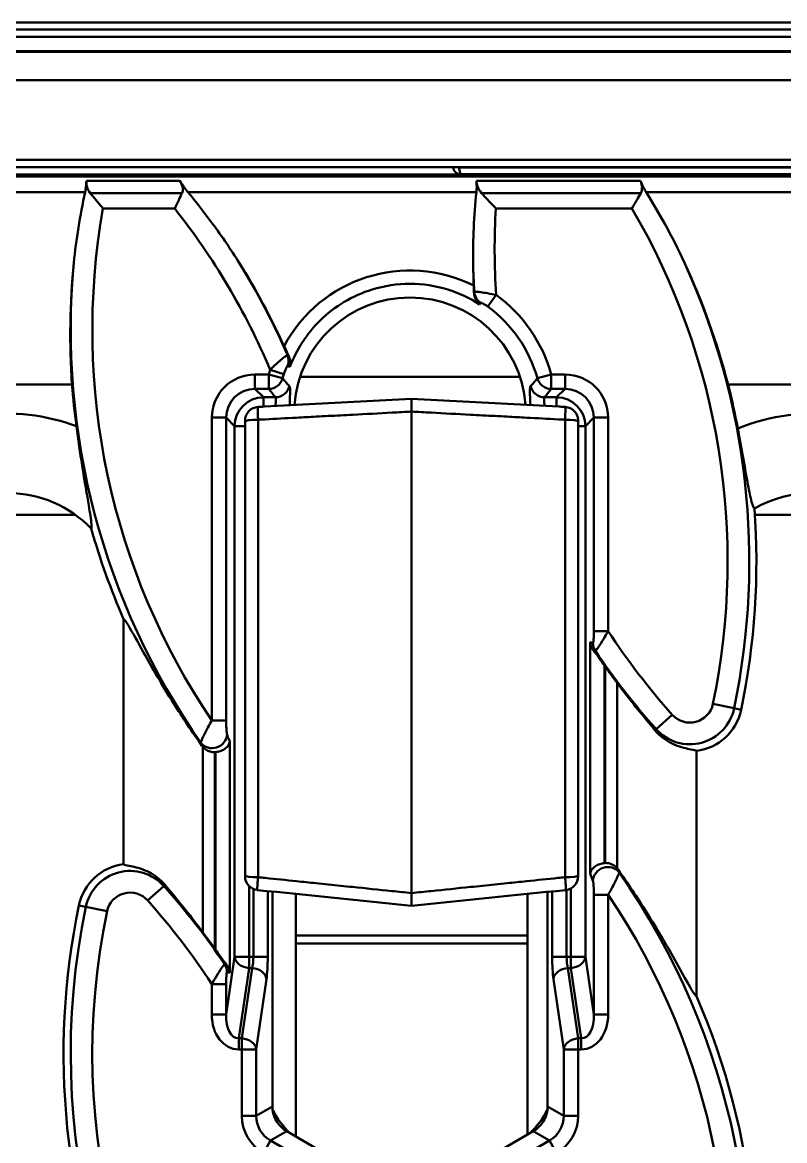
# Model space of a CAD drawing. Header units: millimetres. Extents: x 0 to 2774, y -40 to 1485.
# Drawn here: x 1828.1 to 1880.7, y 622.8 to 700 of the extents above; entities that cross this region are included whole.
import ezdxf

# ---------------------------------------------------------------- set-up
doc = ezdxf.new("R2010")
doc.units = ezdxf.units.MM
doc.header["$LTSCALE"] = 2.5
doc.layers.add('Sichtbar (ISO)', color=7, linetype='Continuous', lineweight=50)
doc.layers.add('Sichtbar schmal (ISO)', color=7, linetype='Continuous', lineweight=50)

msp = doc.modelspace()

# ---------------------------------------------------------------- linework, layer by layer
at = {"layer": 'Sichtbar (ISO)'}
for p, q in [((1965.988, 700.016), (1465.988, 700.016)), ((1965.988, 698.016), (1465.988, 698.016)), ((1965.988, 696.016), (1465.988, 696.016)), ((1733.251, 690.016), (1858.138, 690.016)), ((1857.854, 690.016), (1857.889, 689.886)), ((1858.138, 690.016), (1887.838, 690.016)), ((1887.728, 690.003), (1858.248, 690.003)), ((1736.083, 689.516), (1858.372, 689.516)), ((1858.372, 689.516), (1887.604, 689.516)), ((1816.449, 675.016), (1831.538, 675.016)), ((1889.227, 675.016), (1876.837, 675.016)), ((1854.988, 674.016), (1844.824, 673.483)), ((1854.988, 674.016), (1854.988, 673.138)), ((1865.152, 673.483), (1854.988, 674.016)), ((1865.588, 673.46), (1865.588, 673.46)), ((1854.988, 673.138), (1854.988, 639.892)), ((1843.488, 672.511), (1843.488, 672.467)), ((1843.488, 641.094), (1843.488, 672.467)), ((1866.488, 672.467), (1866.488, 672.511)), ((1866.488, 672.467), (1866.488, 641.094)), ((1835.099, 658.815), (1835.099, 641.884)), ((1874.655, 632.772), (1874.655, 649.703)), ((1843.488, 641.094), (1843.488, 641.05)), ((1866.488, 641.05), (1866.488, 641.094)), ((1845.377, 625.162), (1845.377, 639.998)), ((1846.988, 639.833), (1846.988, 636.972)), ((1846.988, 636.416), (1846.988, 639.833)), ((1854.988, 639.892), (1854.988, 639.013)), ((1862.988, 636.972), (1862.988, 639.833)), ((1862.988, 639.833), (1862.988, 636.416)), ((1864.377, 639.976), (1864.377, 625.162)), ((1846.988, 636.972), (1862.988, 636.972)), ((1846.988, 636.416), (1846.988, 623.085)), ((1862.988, 623.214), (1862.988, 636.416)), ((1846.613, 623.302), (1846.37, 623.443)), ((1848.778, 622.052), (1846.613, 623.302)), ((1863.141, 623.302), (1860.78, 621.939)), ((1863.384, 623.443), (1863.141, 623.302))]:
    msp.add_line(p, q, dxfattribs=at)
for centre, radius, start, end in [((1858.372, 690.016), 0.5, 195, 270), ((1854.877, 673.016), 8, 4.21284, 175.87111), ((1881.171, 678.782), 49.775, 184.34018, 187.67981), ((1828.583, 662.804), 49.775, 10.6123, 14.20136), ((1827.099, 659.516), 8, 43.82291, 135.3586), ((1882.655, 659.516), 8, 0, 119.92904), ((1828.583, 662.804), 50.212, 348.215, 4.16225), ((1881.171, 678.782), 50.212, 195.86591, 203.43238), ((1908.948, 684.338), 49.775, 215.35783, 216.96405), ((1874.201, 653.287), 3.612, 277.21491, 348.215), ((1835.553, 638.3), 3.612, 97.21491, 168.215), ((1844.438, 641.05), 0.95, 180, 264.12865), ((1865.538, 641.05), 0.95, 275.87135, 0), ((1881.171, 628.782), 50.212, 168.215, 203.43238), ((1800.806, 607.249), 49.775, 35.35783, 36.96405), ((1828.583, 612.804), 50.212, 348.215, 23.43238)]:
    msp.add_arc(centre, radius, start, end, dxfattribs=at)
for centre, major_axis, ratio, start_param, end_param in [((1858.234, 690.529), (0.137, -0.51), 0.947813, 5.814923, 6.034478), ((1881.171, 678.456), (0, -49.752), 0.999978, 4.612488, 4.781589), ((1800.806, 656.921), (0, 49.894), 0.999978, 5.141068, 5.272243), ((1908.948, 684.011), (0, -49.716), 0.999978, 4.724332, 4.756061), ((1828.583, 662.477), (0, 49.857), 0.999978, 4.966611, 5.145853), ((3033.988, 8455.46), (-12261.052, 838.786), 0.641959, 1.517599, 1.518471), ((675.988, 8455.46), (12261.052, 838.786), 0.641959, 4.764714, 4.765586), ((1847.392, 625.179), (-1.749, -1.01), 0.990098, 5.763885, 5.887435), ((1847.392, 625.179), (-1.749, -1.01), 0.990098, 5.887435, 6.802486), ((1850.728, 627.676), (-5.901, -1.133), 0.998579, 0.288211, 0.626766), ((1859.026, 627.676), (5.901, -1.133), 0.998579, 5.656419, 5.994974), ((1862.362, 625.179), (1.749, -1.01), 0.990098, 5.763885, 6.678935), ((1862.362, 625.179), (1.749, -1.01), 0.990098, 0.39575, 0.519301)]:
    msp.add_ellipse(centre, major_axis=major_axis, ratio=ratio, start_param=start_param, end_param=end_param, dxfattribs=at)
for points, knots in [([(1832.529, 688.931), (1832.528, 688.905), (1832.527, 688.879), (1832.521, 688.783), (1832.515, 688.711), (1832.494, 688.525), (1832.476, 688.411), (1832.451, 688.299)], [-0.07184316, -0.07184316, -0.07184316, -0.07184316, -0.06261477, -0.06261477, -0.03908038, -0.03908038, -0.00443982, -0.00443982, -0.00443982, -0.00443982]), ([(1832.536, 688.929), (1832.536, 688.93), (1832.536, 688.931), (1832.534, 688.979), (1832.536, 689.03), (1832.541, 689.081)], [1.24072516, 1.24072516, 1.24072516, 1.24072516, 1.24103768, 1.24103768, 1.26126978, 1.26126978, 1.26126978, 1.26126978]), ([(1832.798, 688.228), (1832.696, 688.352), (1832.621, 688.504), (1832.557, 688.729), (1832.54, 688.829), (1832.536, 688.929)], [0.95188649, 0.95188649, 0.95188649, 0.95188649, 1.01022208, 1.01022208, 1.04938701, 1.04938701, 1.04938701, 1.04938701]), ([(1839.536, 688.299), (1839.505, 688.336), (1839.475, 688.374), (1839.403, 688.465), (1839.363, 688.518), (1839.26, 688.66), (1839.201, 688.748), (1839.088, 688.923), (1839.036, 689.007), (1838.988, 689.081)], [-0.1141211, -0.1141211, -0.1141211, -0.1141211, -0.0997104, -0.0997104, -0.0797217, -0.0797217, -0.0467941, -0.0467941, -0.0117875, -0.0117875, -0.0117875, -0.0117875]), ([(1838.988, 689.081), (1839.084, 688.934), (1839.156, 688.772), (1839.197, 688.546), (1839.199, 688.453), (1839.177, 688.329), (1839.161, 688.276), (1839.139, 688.228)], [0.031631, 0.031631, 0.031631, 0.031631, 0.0954422, 0.0954422, 0.1283689, 0.1283689, 0.1484271, 0.1484271, 0.1484271, 0.1484271]), ([(1859.816, 688.228), (1859.701, 688.353), (1859.61, 688.506), (1859.504, 688.777), (1859.471, 688.932), (1859.464, 689.081)], [0.93695, 0.93695, 0.93695, 0.93695, 0.9973934, 0.9973934, 1.0560861, 1.0560861, 1.0560861, 1.0560861]), ([(1859.464, 689.081), (1859.466, 689.039), (1859.469, 688.993), (1859.477, 688.855), (1859.482, 688.758), (1859.484, 688.539), (1859.479, 688.419), (1859.466, 688.299)], [-0.08849059, -0.08849059, -0.08849059, -0.08849059, -0.07038083, -0.07038083, -0.03811886, -0.03811886, -0.00189474, -0.00189474, -0.00189474, -0.00189474]), ([(1871.177, 688.299), (1871.124, 688.383), (1871.074, 688.469), (1870.971, 688.663), (1870.921, 688.768), (1870.842, 688.945), (1870.811, 689.017), (1870.782, 689.081)], [-0.10637182, -0.10637182, -0.10637182, -0.10637182, -0.07668037, -0.07668037, -0.04008364, -0.04008364, -0.01125621, -0.01125621, -0.01125621, -0.01125621]), ([(1870.782, 689.081), (1870.85, 688.933), (1870.893, 688.772), (1870.903, 688.5), (1870.876, 688.351), (1870.806, 688.228)], [0.0299703, 0.0299703, 0.0299703, 0.0299703, 0.0913638, 0.0913638, 0.1455959, 0.1455959, 0.1455959, 0.1455959]), ([(1833.68, 687.167), (1833.678, 687.169), (1833.677, 687.171), (1833.515, 687.363), (1833.354, 687.556), (1833.057, 687.914), (1832.918, 688.082), (1832.798, 688.228)], [-0.1466997, -0.1466997, -0.1466997, -0.1466997, -0.1460501, -0.1460501, -0.0715433, -0.0715433, 0, 0, 0, 0]), ([(1839.139, 688.228), (1839.071, 688.087), (1838.992, 687.922), (1838.819, 687.562), (1838.726, 687.368), (1838.63, 687.171), (1838.629, 687.169), (1838.629, 687.167)], [-0.1281464, -0.1281464, -0.1281464, -0.1281464, -0.0649498, -0.0649498, 0, 0, 0.0006165, 0.0006165, 0.0006165, 0.0006165]), ([(1843.081, 683.418), (1842.515, 684.322), (1841.903, 685.224), (1840.706, 686.853), (1840.134, 687.584), (1839.536, 688.299)], [0.1998865, 0.1998865, 0.1998865, 0.1998865, 0.5110895, 0.5110895, 0.7704198, 0.7704198, 0.7704198, 0.7704198]), ([(1860.806, 687.167), (1860.805, 687.169), (1860.803, 687.17), (1860.619, 687.366), (1860.434, 687.563), (1860.101, 687.92), (1859.949, 688.084), (1859.816, 688.228)], [-0.1532229, -0.1532229, -0.1532229, -0.1532229, -0.1526671, -0.1526671, -0.0728365, -0.0728365, 0, 0, 0, 0]), ([(1870.806, 688.228), (1870.726, 688.086), (1870.633, 687.921), (1870.428, 687.562), (1870.317, 687.367), (1870.204, 687.171), (1870.203, 687.169), (1870.202, 687.167)], [-0.1321271, -0.1321271, -0.1321271, -0.1321271, -0.0672617, -0.0672617, 0, 0, 0.0006277, 0.0006277, 0.0006277, 0.0006277]), ([(1873.829, 683.418), (1873.413, 684.315), (1872.958, 685.217), (1872.061, 686.847), (1871.63, 687.578), (1871.177, 688.299)], [0.1874058, 0.1874058, 0.1874058, 0.1874058, 0.475702, 0.475702, 0.7125474, 0.7125474, 0.7125474, 0.7125474]), ([(1859.687, 680.543), (1859.686, 680.544), (1859.684, 680.545), (1859.611, 680.607), (1859.546, 680.681), (1859.437, 680.846), (1859.391, 680.937), (1859.321, 681.147), (1859.298, 681.268), (1859.295, 681.398)], [-0.1257782, -0.1257782, -0.1257782, -0.1257782, -0.1251565, -0.1251565, -0.0830656, -0.0830656, -0.0430465, -0.0430465, 0, 0, 0, 0]), ([(1846.184, 677.66), (1846.258, 677.498), (1846.333, 677.337), (1846.434, 677.129), (1846.462, 677.071), (1846.49, 677.016)], [-0.16365197, -0.16365197, -0.16365197, -0.16365197, -0.11037927, -0.11037927, -0.0888115, -0.0888115, -0.0888115, -0.0888115]), ([(1846.589, 676.228), (1846.589, 676.229), (1846.59, 676.23), (1846.618, 676.351), (1846.626, 676.48), (1846.594, 676.752), (1846.553, 676.889), (1846.49, 677.016)], [-0.0006417, -0.0006417, -0.0006417, -0.0006417, 0, 0, 0.0550921, 0.0550921, 0.1124754, 0.1124754, 0.1124754, 0.1124754]), ([(1843.488, 672.511), (1843.488, 672.513), (1843.488, 672.515), (1843.488, 672.533), (1843.489, 672.549), (1843.491, 672.597), (1843.495, 672.627), (1843.509, 672.719), (1843.524, 672.779), (1843.588, 672.953), (1843.653, 673.06), (1843.819, 673.242), (1843.92, 673.317), (1844.143, 673.423), (1844.264, 673.453), (1844.388, 673.46)], [-0.0005281, -0.0005281, -0.0005281, -0.0005281, 0, 0, 0.0049312, 0.0049312, 0.0140405, 0.0140405, 0.0322819, 0.0322819, 0.0688436, 0.0688436, 0.1054024, 0.1054024, 0.1419609, 0.1419609, 0.1419609, 0.1419609]), ([(1844.824, 673.483), (1844.802, 673.482), (1844.781, 673.481), (1844.636, 673.473), (1844.512, 673.466), (1844.388, 673.46)], [-0.00643391, -0.00643391, -0.00643391, -0.00643391, 0, 0, 0.0372055, 0.0372055, 0.0372055, 0.0372055]), ([(1865.588, 673.46), (1865.464, 673.466), (1865.341, 673.473), (1865.195, 673.481), (1865.174, 673.482), (1865.152, 673.483)], [0.10622698, 0.10622698, 0.10622698, 0.10622698, 0.14343246, 0.14343246, 0.14986636, 0.14986636, 0.14986636, 0.14986636]), ([(1865.588, 673.46), (1865.712, 673.453), (1865.833, 673.423), (1866.057, 673.317), (1866.157, 673.242), (1866.324, 673.06), (1866.388, 672.953), (1866.452, 672.779), (1866.467, 672.719), (1866.481, 672.627), (1866.485, 672.597), (1866.487, 672.549), (1866.488, 672.533), (1866.488, 672.515), (1866.488, 672.513), (1866.488, 672.511)], [0, 0, 0, 0, 0.0371096, 0.0371096, 0.0742195, 0.0742195, 0.1113324, 0.1113324, 0.1298487, 0.1298487, 0.1390954, 0.1390954, 0.1441009, 0.1441009, 0.144637, 0.144637, 0.144637, 0.144637]), ([(1832.871, 665.055), (1832.886, 665.066), (1832.895, 665.099), (1832.9, 665.208), (1832.896, 665.283), (1832.86, 665.67), (1832.782, 666.147), (1832.578, 667.362), (1832.412, 668.318), (1832.101, 670.289), (1831.967, 671.206), (1831.842, 672.131)], [-1.033903, -1.033903, -1.033903, -1.033903, -0.960018, -0.960018, -0.885906, -0.885906, -0.638399, -0.638399, -0.279984, -0.279984, 0, 0, 0, 0]), ([(1877.507, 671.971), (1877.637, 671.276), (1877.762, 670.585), (1878.001, 669.253), (1878.111, 668.625), (1878.304, 667.606), (1878.388, 667.204), (1878.538, 666.643), (1878.604, 666.483), (1878.663, 666.449)], [-0.8307301, -0.8307301, -0.8307301, -0.8307301, -0.6186982, -0.6186982, -0.3967921, -0.3967921, -0.1947785, -0.1947785, 0, 0, 0, 0]), ([(1840.514, 650.067), (1839.85, 651.005), (1839.177, 652.011), (1837.773, 654.239), (1837.065, 655.46), (1836.104, 657.177), (1835.698, 657.927), (1835.354, 658.503), (1835.276, 658.626), (1835.161, 658.78), (1835.121, 658.817), (1835.099, 658.815)], [3.495842, 3.495842, 3.495842, 3.495842, 3.831228, 3.831228, 4.242869, 4.242869, 4.503948, 4.503948, 4.581698, 4.581698, 4.653464, 4.653464, 4.653464, 4.653464]), ([(1867.322, 657.208), (1867.322, 657.207), (1867.322, 657.206), (1867.334, 657.106), (1867.36, 657.006), (1867.439, 656.816), (1867.49, 656.725), (1867.556, 656.639)], [-0.08153969, -0.08153969, -0.08153969, -0.08153969, -0.08115288, -0.08115288, -0.03954668, -0.03954668, 0, 0, 0, 0]), ([(1868.305, 655.603), (1868.197, 655.756), (1868.082, 655.917), (1867.831, 656.267), (1867.696, 656.453), (1867.573, 656.617), (1867.564, 656.628), (1867.556, 656.639)], [-0.6156388, -0.6156388, -0.6156388, -0.6156388, -0.5610048, -0.5610048, -0.4927272, -0.4927272, -0.4876878, -0.4876878, -0.4876878, -0.4876878]), ([(1871.791, 651.133), (1871.746, 651.185), (1871.702, 651.239), (1870.95, 652.137), (1870.215, 653.05), (1869.432, 654.071), (1869.305, 654.238), (1869.178, 654.408)], [0.7095826, 0.7095826, 0.7095826, 0.7095826, 0.7301099, 0.7301099, 1.0546565, 1.0546565, 1.1167, 1.1167, 1.1167, 1.1167]), ([(1874.655, 649.703), (1874.606, 649.744), (1874.475, 649.773), (1874, 649.866), (1873.602, 649.941), (1872.994, 650.2), (1872.803, 650.296), (1872.419, 650.539), (1872.228, 650.688), (1871.968, 650.933), (1871.877, 651.029), (1871.791, 651.133)], [0.0433649, 0.0433649, 0.0433649, 0.0433649, 0.199966, 0.199966, 0.399932, 0.399932, 0.4756007, 0.4756007, 0.5512693, 0.5512693, 0.5929939, 0.5929939, 0.5929939, 0.5929939]), ([(1841.449, 649.623), (1841.557, 649.633), (1841.662, 649.656), (1841.873, 649.726), (1841.975, 649.777), (1842.17, 649.906), (1842.255, 649.989), (1842.378, 650.162), (1842.416, 650.253), (1842.432, 650.344), (1842.432, 650.345), (1842.432, 650.346)], [-0.1633264, -0.1633264, -0.1633264, -0.1633264, -0.130459, -0.130459, -0.0926321, -0.0926321, -0.0458612, -0.0458612, 0, 0, 0.0005489, 0.0005489, 0.0005489, 0.0005489]), ([(1841.4, 649.619), (1841.383, 649.619), (1841.366, 649.618), (1841.222, 649.619), (1841.097, 649.645), (1840.887, 649.731), (1840.8, 649.783), (1840.669, 649.888), (1840.62, 649.935), (1840.576, 649.987)], [0.15219003, 0.15219003, 0.15219003, 0.15219003, 0.15729018, 0.15729018, 0.19537295, 0.19537295, 0.22550795, 0.22550795, 0.24584816, 0.24584816, 0.24584816, 0.24584816]), ([(1835.099, 641.884), (1835.148, 641.843), (1835.278, 641.814), (1835.754, 641.721), (1836.152, 641.645), (1836.76, 641.387), (1836.951, 641.291), (1837.334, 641.048), (1837.526, 640.899), (1837.786, 640.653), (1837.876, 640.558), (1837.963, 640.454)], [0.0433649, 0.0433649, 0.0433649, 0.0433649, 0.199966, 0.199966, 0.399932, 0.399932, 0.4756007, 0.4756007, 0.5512693, 0.5512693, 0.5929939, 0.5929939, 0.5929939, 0.5929939]), ([(1868.305, 641.964), (1868.197, 641.953), (1868.092, 641.931), (1867.88, 641.86), (1867.779, 641.81), (1867.584, 641.68), (1867.498, 641.597), (1867.376, 641.424), (1867.338, 641.334), (1867.322, 641.243), (1867.322, 641.242), (1867.322, 641.241)], [-0.1633258, -0.1633258, -0.1633258, -0.1633258, -0.1304551, -0.1304551, -0.0926185, -0.0926185, -0.0458312, -0.0458312, 0, 0, 0.0005496, 0.0005496, 0.0005496, 0.0005496]), ([(1868.354, 641.967), (1868.371, 641.968), (1868.388, 641.968), (1868.531, 641.968), (1868.657, 641.942), (1868.867, 641.856), (1868.954, 641.804), (1869.085, 641.699), (1869.134, 641.652), (1869.178, 641.6)], [0.15218967, 0.15218967, 0.15218967, 0.15218967, 0.15726233, 0.15726233, 0.19535253, 0.19535253, 0.22549112, 0.22549112, 0.24584778, 0.24584778, 0.24584778, 0.24584778]), ([(1869.24, 641.52), (1869.904, 640.582), (1870.577, 639.575), (1871.981, 637.348), (1872.689, 636.127), (1873.65, 634.409), (1874.056, 633.659), (1874.4, 633.084), (1874.477, 632.961), (1874.593, 632.807), (1874.633, 632.77), (1874.655, 632.772)], [3.495842, 3.495842, 3.495842, 3.495842, 3.831228, 3.831228, 4.242869, 4.242869, 4.503948, 4.503948, 4.581698, 4.581698, 4.653464, 4.653464, 4.653464, 4.653464]), ([(1837.963, 640.454), (1838.008, 640.401), (1838.052, 640.348), (1838.804, 639.45), (1839.539, 638.537), (1840.322, 637.515), (1840.449, 637.348), (1840.576, 637.179)], [0.7095826, 0.7095826, 0.7095826, 0.7095826, 0.7301099, 0.7301099, 1.0546565, 1.0546565, 1.1167, 1.1167, 1.1167, 1.1167]), ([(1841.449, 635.984), (1841.557, 635.83), (1841.671, 635.669), (1841.923, 635.319), (1842.058, 635.133), (1842.181, 634.97), (1842.19, 634.959), (1842.198, 634.947)], [-0.6156388, -0.6156388, -0.6156388, -0.6156388, -0.5610048, -0.5610048, -0.4927272, -0.4927272, -0.4876878, -0.4876878, -0.4876878, -0.4876878]), ([(1842.432, 634.379), (1842.432, 634.38), (1842.432, 634.38), (1842.42, 634.481), (1842.394, 634.581), (1842.315, 634.771), (1842.264, 634.862), (1842.198, 634.947)], [-0.08153969, -0.08153969, -0.08153969, -0.08153969, -0.08115288, -0.08115288, -0.03954668, -0.03954668, 0, 0, 0, 0])]:
    msp.add_open_spline(points, degree=3, knots=knots, dxfattribs=at)
for points in [[(1832.541, 689.081), (1832.536, 689.035), (1832.532, 688.985), (1832.529, 688.931)], [(1832.451, 688.299), (1832.086, 686.66), (1831.827, 685.013), (1831.667, 683.418)], [(1859.466, 688.299), (1859.29, 686.649), (1859.218, 685.002), (1859.237, 683.418)], [(1859.295, 681.398), (1859.293, 681.537), (1859.288, 681.688), (1859.281, 681.841)], [(1844.388, 673.46), (1844.388, 673.46), (1844.388, 673.46), (1844.388, 673.46)], [(1868.354, 655.534), (1868.338, 655.557), (1868.322, 655.58), (1868.305, 655.603)], [(1840.576, 649.987), (1840.554, 650.012), (1840.534, 650.039), (1840.514, 650.067)], [(1841.449, 649.623), (1841.432, 649.621), (1841.416, 649.62), (1841.4, 649.619)], [(1868.305, 641.964), (1868.322, 641.965), (1868.338, 641.966), (1868.354, 641.967)], [(1869.178, 641.6), (1869.2, 641.574), (1869.22, 641.548), (1869.24, 641.52)], [(1841.4, 636.053), (1841.416, 636.03), (1841.432, 636.007), (1841.449, 635.984)]]:
    msp.add_open_spline(points, degree=3, dxfattribs=at)
at = {"layer": 'Sichtbar schmal (ISO)'}
for p, q in [((1465.988, 699.516), (1965.988, 699.516)), ((1965.988, 699.016), (1465.988, 699.016)), ((1465.988, 697.99), (1965.988, 697.99)), ((1965.988, 690.516), (1465.988, 690.516)), ((1858.372, 689.54), (1858.248, 690.003)), ((1889.782, 689.37), (1736.194, 689.37)), ((1832.536, 688.929), (1832.529, 688.931)), ((1838.988, 689.081), (1832.541, 689.081)), ((1858.372, 689.54), (1858.372, 689.516)), ((1887.604, 689.54), (1858.372, 689.54)), ((1870.782, 689.081), (1859.464, 689.081)), ((1736.194, 688.299), (1832.451, 688.299)), ((1839.139, 688.228), (1832.798, 688.228)), ((1839.536, 688.299), (1859.466, 688.299)), ((1870.806, 688.228), (1859.816, 688.228)), ((1871.177, 688.299), (1889.782, 688.299)), ((1838.629, 687.167), (1833.68, 687.167)), ((1870.202, 687.167), (1860.806, 687.167)), ((1860.825, 681.194), (1860.242, 680.391)), ((1844.172, 674.706), (1844.172, 675.698)), ((1845.127, 675.698), (1844.172, 675.698)), ((1845.127, 675.698), (1845.127, 674.706)), ((1846.084, 675.435), (1845.127, 675.698)), ((1846.171, 675.733), (1845.224, 676.029)), ((1864.627, 675.698), (1863.67, 675.435)), ((1864.627, 674.706), (1864.627, 675.698)), ((1865.582, 675.698), (1864.627, 675.698)), ((1865.582, 675.698), (1865.582, 674.706)), ((1847.282, 675.529), (1862.472, 675.529)), ((1844.172, 674.706), (1844.754, 674.123)), ((1844.172, 674.706), (1845.127, 674.706)), ((1864.627, 674.706), (1865.582, 674.706)), ((1865, 674.123), (1865.582, 674.706)), ((1844.754, 673.479), (1844.754, 674.123)), ((1844.754, 674.123), (1845.581, 674.123)), ((1864.173, 674.123), (1865, 674.123)), ((1865, 674.123), (1865, 673.491)), ((1842.187, 672.721), (1841.194, 672.721)), ((1841.194, 672.721), (1841.194, 651.809)), ((1842.769, 672.138), (1842.187, 672.721)), ((1842.187, 651.809), (1842.187, 672.721)), ((1867.567, 672.721), (1866.985, 672.138)), ((1868.56, 672.721), (1867.567, 672.721)), ((1867.567, 672.721), (1867.567, 657.985)), ((1868.56, 657.985), (1868.56, 672.721)), ((1842.769, 672.138), (1843.488, 672.138)), ((1842.769, 635.482), (1842.769, 672.138)), ((1844.388, 672.578), (1844.388, 640.987)), ((1865.588, 640.987), (1865.588, 672.578)), ((1866.488, 672.138), (1866.985, 672.138)), ((1866.985, 672.138), (1866.985, 635.482)), ((1831.787, 665.998), (1822.412, 665.998)), ((1887.342, 665.998), (1878.694, 665.998)), ((1868.56, 657.985), (1867.567, 657.985)), ((1867.322, 657.208), (1867.322, 641.241)), ((1868.305, 641.964), (1868.305, 655.603)), ((1868.354, 641.967), (1868.354, 655.534)), ((1869.178, 654.408), (1869.178, 641.6)), ((1875.792, 652.955), (1877.255, 652.649)), ((1877.255, 652.649), (1877.737, 652.549)), ((1842.187, 651.809), (1841.194, 651.809)), ((1872.989, 652.204), (1871.875, 651.208)), ((1871.875, 651.208), (1871.791, 651.133)), ((1842.432, 634.379), (1842.432, 650.346)), ((1840.576, 637.179), (1840.576, 649.987)), ((1841.4, 649.619), (1841.4, 636.053)), ((1841.449, 649.623), (1841.449, 635.984)), ((1836.765, 639.383), (1837.879, 640.379)), ((1837.879, 640.379), (1837.963, 640.454)), ((1843.762, 640.383), (1843.762, 635.482)), ((1844.062, 635.482), (1844.062, 640.177)), ((1865.992, 635.482), (1865.992, 640.216)), ((1845.055, 640.031), (1845.055, 635.482)), ((1864.699, 635.482), (1864.699, 640.009)), ((1865.691, 640.112), (1865.691, 635.482)), ((1868.56, 639.778), (1867.567, 639.778)), ((1867.567, 639.778), (1867.567, 631.501)), ((1868.56, 631.501), (1868.56, 639.778)), ((1832.499, 638.937), (1832.017, 639.038)), ((1833.962, 638.632), (1832.499, 638.937)), ((1846.988, 636.416), (1862.988, 636.416)), ((1842.187, 631.501), (1842.769, 635.482)), ((1842.769, 635.482), (1843.762, 635.482)), ((1843.762, 635.482), (1844.062, 635.482)), ((1843.762, 635.482), (1843.762, 634.716)), ((1845.055, 635.482), (1844.062, 635.482)), ((1865.691, 635.482), (1864.699, 635.482)), ((1865.691, 635.482), (1865.992, 635.482)), ((1865.992, 634.716), (1865.992, 635.482)), ((1865.992, 635.482), (1866.985, 635.482)), ((1866.985, 635.482), (1867.567, 631.501)), ((1843.762, 634.716), (1843.051, 629.861)), ((1843.264, 629.861), (1843.975, 634.716)), ((1843.975, 634.716), (1843.762, 634.716)), ((1865.992, 634.716), (1865.779, 634.716)), ((1865.779, 634.716), (1866.49, 629.861)), ((1866.703, 629.861), (1865.992, 634.716)), ((1841.194, 633.601), (1842.187, 633.601)), ((1841.194, 633.601), (1841.194, 631.501)), ((1842.187, 631.501), (1842.187, 633.601)), ((1844.967, 633.95), (1844.257, 629.095)), ((1865.497, 629.095), (1864.787, 633.95)), ((1841.194, 631.501), (1842.187, 631.501)), ((1868.56, 631.501), (1867.567, 631.501)), ((1843.264, 629.861), (1843.051, 629.861)), ((1843.051, 629.095), (1843.051, 629.861)), ((1843.264, 629.861), (1843.264, 629.095)), ((1866.49, 629.095), (1866.49, 629.861)), ((1866.703, 629.861), (1866.49, 629.861)), ((1866.703, 629.095), (1866.703, 629.861)), ((1843.051, 629.095), (1843.264, 629.095)), ((1843.264, 629.095), (1844.257, 629.095)), ((1843.264, 629.095), (1843.264, 624.515)), ((1844.257, 624.515), (1844.257, 629.095)), ((1865.497, 629.095), (1866.49, 629.095)), ((1865.497, 629.095), (1865.497, 624.515)), ((1866.49, 629.095), (1866.703, 629.095)), ((1866.49, 624.515), (1866.49, 629.095)), ((1844.257, 624.515), (1845.377, 625.162)), ((1864.377, 625.162), (1865.497, 624.515)), ((1843.264, 624.515), (1844.257, 624.515)), ((1866.49, 624.515), (1865.497, 624.515)), ((1846.37, 623.443), (1845.249, 622.796)), ((1864.504, 622.796), (1863.384, 623.443)), ((1844.753, 621.936), (1845.249, 622.796)), ((1847.658, 621.405), (1845.249, 622.796)), ((1864.504, 622.796), (1862.22, 621.477)), ((1865.001, 621.936), (1864.504, 622.796))]:
    msp.add_line(p, q, dxfattribs=at)
for centre, radius, start, end in [((1881.171, 678.782), 48.226, 169.98735, 214.00914), ((1800.806, 657.249), 48.226, 22.9192, 38.34444), ((1908.948, 684.338), 48.226, 176.63675, 183.73852), ((1828.583, 662.804), 48.226, 348.215, 30.34383), ((1881.171, 678.782), 49.72, 174.65064, 214.98283), ((1800.806, 657.249), 49.72, 23.46467, 31.75784), ((1908.948, 684.338), 49.72, 181.06055, 183.36392), ((1828.583, 662.804), 49.72, 348.215, 24.49369), ((1854.877, 673.016), 10.113, 15.38454, 53.96845), ((1854.877, 673.016), 9.12, 15.38454, 53.96845), ((1854.877, 673.016), 10.113, 162.66151, 164.61546), ((1854.877, 673.016), 9.12, 162.66151, 164.61546), ((1827.099, 659.516), 13.477, 69.39527, 126.12752), ((1882.655, 659.516), 13.477, 51.27039, 112.45525), ((1908.948, 684.338), 48.226, 213.12355, 221.785), ((1908.948, 684.338), 49.72, 213.89276, 221.785), ((1874.201, 653.287), 3.12, 221.785, 348.215), ((1874.201, 653.287), 1.626, 221.785, 348.215), ((1835.553, 638.3), 3.12, 41.785, 168.215), ((1828.583, 612.804), 49.72, 348.215, 34.98283), ((1800.806, 607.249), 49.72, 33.89276, 41.785), ((1835.553, 638.3), 1.626, 41.785, 168.215), ((1800.806, 607.249), 48.226, 33.12355, 41.785), ((1828.583, 612.804), 48.226, 348.215, 34.00914), ((1881.171, 628.782), 49.72, 168.215, 221.785), ((1881.171, 628.782), 48.226, 168.215, 221.785)]:
    msp.add_arc(centre, radius, start, end, dxfattribs=at)
for centre, major_axis, ratio, start_param, end_param in [((1858.372, 690.016), (-0.483, -0.129), 0.947813, 0, 1.322089), ((1854.877, 673.031), (0, 9.849), 0.999958, 5.81959, 7.364714), ((1860.309, 681.479), (-0.75, 0.661), 0.992373, 0.785273, 1.721805), ((1845.5, 676.65), (-0.36, -0.933), 0.992546, 1.569232, 2.344745), ((1844.217, 672.676), (-2.153, 2.153), 0.985257, 5.505213, 7.061157), ((1865.537, 672.676), (2.153, 2.153), 0.985257, 5.505213, 7.061157), ((1845.127, 675.698), (0.795, 0.606), 0.988294, 4.066914, 5.357864), ((1864.627, 675.698), (0.795, -0.606), 0.988294, 4.066914, 5.357864), ((1844.217, 672.676), (-1.456, 1.456), 0.971045, 5.505213, 7.061157), ((1845.581, 675.116), (-0.781, -0.624), 0.987871, 0.90245, 2.239142), ((1864.173, 675.116), (-0.781, 0.624), 0.987871, 0.90245, 2.239142), ((1865.537, 672.676), (1.456, 1.456), 0.971045, 5.505213, 7.061157), ((1844.769, 672.123), (-1.414, 1.414), 0.99989, 5.505213, 7.061157), ((1864.985, 672.123), (1.414, 1.414), 0.99989, 5.505213, 7.061157), ((1844.438, 672.467), (-0.95, 0), 0.117188, 4.764749, 6.283185), ((1865.538, 672.467), (0.95, 0), 0.117188, 0, 1.518436), ((1868.504, 657.168), (-0.206, -0.978), 0.992219, 4.918566, 5.507773), ((1841.25, 650.848), (-0.937, -0.351), 0.943774, 0.266788, 2.764048), ((1868.504, 640.739), (-0.937, -0.351), 0.943774, 3.408381, 5.905641), ((1844.438, 641.094), (-0.95, 0), 0.113291, 0, 1.518436), ((1865.538, 641.094), (0.95, 0), 0.113291, 4.764749, 6.283185), ((1841.25, 634.419), (0.206, 0.978), 0.992219, 4.918566, 5.507773), ((1843.762, 635.482), (-0.989, 0.145), 0.762678, 0.189558, 1.681938), ((1843.817, 635.482), (0, 1), 0.245569, 3.839724, 4.712389), ((1844.809, 635.482), (0, -2), 0.122785, 0.698132, 1.570796), ((1864.944, 635.482), (0, 2), 0.122785, 1.570796, 2.443461), ((1865.937, 635.482), (0, -1), 0.245569, 4.712389, 5.585054), ((1865.992, 635.482), (0.989, 0.145), 0.762678, 4.601247, 6.093627), ((1843.975, 633.95), (0.989, -0.145), 0.762678, 0.189558, 1.681938), ((1865.779, 633.95), (-0.989, -0.145), 0.762678, 4.601247, 6.093627), ((1843.209, 631.706), (-0.38, -2.595), 0.762678, 4.901947, 6.394327), ((1843.209, 631.706), (-0.269, -1.84), 0.537733, 4.901947, 6.394327), ((1866.545, 631.706), (0.38, -2.595), 0.762678, 6.172043, 7.664423), ((1866.545, 631.706), (0.269, -1.84), 0.537733, 6.172043, 7.664423), ((1843.264, 629.095), (0.989, -0.145), 0.762678, 0.189558, 1.681938), ((1866.49, 629.095), (-0.989, -0.145), 0.762678, 4.601247, 6.093627), ((1846.287, 624.541), (-2.624, -1.515), 0.990098, 5.763885, 6.802486), ((1846.287, 624.541), (-1.767, -1.02), 0.980438, 5.763885, 6.802486), ((1863.467, 624.541), (1.767, -1.02), 0.980438, 5.763885, 6.802486), ((1863.467, 624.541), (2.624, -1.515), 0.990098, 5.763885, 6.802486)]:
    msp.add_ellipse(centre, major_axis=major_axis, ratio=ratio, start_param=start_param, end_param=end_param, dxfattribs=at)
for points, knots in [([(1846.589, 676.228), (1847.04, 677.425), (1847.754, 678.522), (1849.673, 680.41), (1850.919, 681.154), (1853.112, 681.83), (1853.994, 681.963), (1854.877, 681.963), (1855.759, 681.963), (1856.642, 681.83), (1858.262, 681.331), (1859.005, 680.984), (1859.687, 680.543)], [-1.20967, -1.20967, -1.20967, -1.20967, -0.77648, -0.77648, -0.298646, -0.298646, 0, 0, 0, 0.298646, 0.298646, 0.57355, 0.57355, 0.57355, 0.57355]), ([(1860.825, 681.194), (1860.63, 681.234), (1860.429, 681.273), (1860.072, 681.337), (1859.913, 681.362), (1859.664, 681.398), (1859.566, 681.41), (1859.43, 681.423), (1859.384, 681.426), (1859.334, 681.425), (1859.321, 681.423), (1859.314, 681.421)], [-0.08251841, -0.08251841, -0.08251841, -0.08251841, -0.05753742, -0.05753742, -0.03672073, -0.03672073, -0.02040041, -0.02040041, -0.00784631, -0.00784631, 0, 0, 0, 0]), ([(1859.773, 680.644), (1859.775, 680.646), (1859.779, 680.647), (1859.794, 680.647), (1859.809, 680.644), (1859.851, 680.628), (1859.881, 680.615), (1859.958, 680.575), (1860.007, 680.547), (1860.118, 680.477), (1860.181, 680.435), (1860.242, 680.391)], [0, 0, 0, 0, 0.00784631, 0.00784631, 0.02040041, 0.02040041, 0.03672073, 0.03672073, 0.05753742, 0.05753742, 0.08251841, 0.08251841, 0.08251841, 0.08251841]), ([(1846.414, 677.046), (1846.404, 677.045), (1846.385, 677.036), (1846.316, 676.993), (1846.253, 676.946), (1846.085, 676.813), (1845.972, 676.718), (1845.726, 676.503), (1845.588, 676.377), (1845.378, 676.178), (1845.3, 676.104), (1845.224, 676.029)], [-0.12566319, -0.12566319, -0.12566319, -0.12566319, -0.1150854, -0.1150854, -0.09816094, -0.09816094, -0.07615914, -0.07615914, -0.05057735, -0.05057735, -0.03533209, -0.03533209, -0.03533209, -0.03533209]), ([(1846.171, 675.733), (1846.185, 675.777), (1846.199, 675.821), (1846.24, 675.936), (1846.267, 676.007), (1846.318, 676.126), (1846.343, 676.177), (1846.381, 676.247), (1846.397, 676.27), (1846.416, 676.289), (1846.421, 676.292), (1846.425, 676.291)], [0.03533209, 0.03533209, 0.03533209, 0.03533209, 0.05057735, 0.05057735, 0.07615914, 0.07615914, 0.09816094, 0.09816094, 0.1150854, 0.1150854, 0.12566319, 0.12566319, 0.12566319, 0.12566319]), ([(1846.084, 675.435), (1846.155, 675.351), (1846.226, 675.267), (1846.381, 675.088), (1846.465, 674.992), (1846.549, 674.897)], [0.544069, 0.544069, 0.544069, 0.544069, 0.7681199, 0.7681199, 1.0241599, 1.0241599, 1.0241599, 1.0241599]), ([(1863.205, 674.897), (1863.289, 674.992), (1863.373, 675.088), (1863.528, 675.267), (1863.599, 675.351), (1863.67, 675.435)], [0, 0, 0, 0, 0.2560514, 0.2560514, 0.4800909, 0.4800909, 0.4800909, 0.4800909]), ([(1845.581, 674.123), (1845.498, 674.227), (1845.417, 674.33), (1845.266, 674.525), (1845.196, 674.615), (1845.127, 674.706)], [-1.0241599, -1.0241599, -1.0241599, -1.0241599, -0.7681199, -0.7681199, -0.544069, -0.544069, -0.544069, -0.544069]), ([(1846.549, 674.897), (1846.562, 674.883), (1846.572, 674.857), (1846.592, 674.763), (1846.597, 674.678), (1846.598, 674.43), (1846.592, 674.254), (1846.577, 673.903), (1846.571, 673.742), (1846.566, 673.574)], [0, 0, 0, 0, 0.0385203, 0.0385203, 0.1001527, 0.1001527, 0.1789136, 0.1789136, 0.2370635, 0.2370635, 0.2370635, 0.2370635]), ([(1863.188, 673.586), (1863.18, 673.848), (1863.168, 674.094), (1863.155, 674.499), (1863.153, 674.661), (1863.173, 674.832), (1863.186, 674.877), (1863.205, 674.897)], [0.0528587, 0.0528587, 0.0528587, 0.0528587, 0.1438526, 0.1438526, 0.2329114, 0.2329114, 0.2885732, 0.2885732, 0.2885732, 0.2885732]), ([(1864.627, 674.706), (1864.558, 674.615), (1864.488, 674.525), (1864.337, 674.33), (1864.255, 674.227), (1864.173, 674.123)], [-0.4800909, -0.4800909, -0.4800909, -0.4800909, -0.2560514, -0.2560514, 0, 0, 0, 0]), ([(1844.388, 672.578), (1844.386, 672.638), (1844.383, 672.698), (1844.378, 672.848), (1844.375, 672.936), (1844.371, 673.145), (1844.371, 673.253), (1844.375, 673.412), (1844.38, 673.457), (1844.388, 673.46)], [-0.00721571, -0.00721571, -0.00721571, -0.00721571, -0.006313747, -0.006313747, -0.004870605, -0.004870605, -0.002561577, -0.002561577, -0.000078946, -0.000078946, -0.000078946, -0.000078946]), ([(1845.586, 673.523), (1845.59, 673.568), (1845.594, 673.611), (1845.61, 673.766), (1845.62, 673.864), (1845.624, 674.002), (1845.621, 674.049), (1845.603, 674.102), (1845.594, 674.116), (1845.581, 674.123)], [-0.2080875, -0.2080875, -0.2080875, -0.2080875, -0.1789136, -0.1789136, -0.1001527, -0.1001527, -0.0385203, -0.0385203, 0, 0, 0, 0]), ([(1864.173, 674.123), (1864.155, 674.112), (1864.143, 674.088), (1864.127, 673.993), (1864.132, 673.903), (1864.149, 673.714), (1864.158, 673.628), (1864.166, 673.535)], [-0.2885732, -0.2885732, -0.2885732, -0.2885732, -0.2329114, -0.2329114, -0.1438526, -0.1438526, -0.0830281, -0.0830281, -0.0830281, -0.0830281]), ([(1865.588, 673.46), (1865.596, 673.457), (1865.601, 673.412), (1865.605, 673.253), (1865.605, 673.145), (1865.601, 672.936), (1865.598, 672.848), (1865.593, 672.698), (1865.59, 672.638), (1865.588, 672.578)], [-0.007136771, -0.007136771, -0.007136771, -0.007136771, -0.004654133, -0.004654133, -0.002345106, -0.002345106, -0.000901964, -0.000901964, 0, 0, 0, 0]), ([(1844.388, 672.578), (1844.55, 672.587), (1844.712, 672.595), (1845.595, 672.642), (1846.317, 672.68), (1847.49, 672.742), (1847.941, 672.766), (1848.674, 672.805), (1848.956, 672.819), (1849.802, 672.864), (1850.366, 672.894), (1851.832, 672.971), (1852.735, 673.019), (1854.087, 673.09), (1854.538, 673.114), (1854.988, 673.138)], [-1.164557, -1.164557, -1.164557, -1.164557, -1.115963, -1.115963, -0.898876, -0.898876, -0.763197, -0.763197, -0.678397, -0.678397, -0.508798, -0.508798, -0.237439, -0.237439, -0.101987, -0.101987, -0.101987, -0.101987]), ([(1854.988, 673.138), (1855.438, 673.114), (1855.889, 673.09), (1857.242, 673.019), (1858.144, 672.971), (1859.61, 672.894), (1860.174, 672.864), (1861.02, 672.819), (1861.302, 672.805), (1862.035, 672.766), (1862.486, 672.742), (1863.659, 672.68), (1864.381, 672.642), (1865.265, 672.595), (1865.426, 672.587), (1865.588, 672.578)], [0.101987, 0.101987, 0.101987, 0.101987, 0.237439, 0.237439, 0.508798, 0.508798, 0.678397, 0.678397, 0.763197, 0.763197, 0.898876, 0.898876, 1.115963, 1.115963, 1.164557, 1.164557, 1.164557, 1.164557]), ([(1867.567, 657.985), (1867.567, 657.904), (1867.567, 657.821), (1867.562, 657.61), (1867.558, 657.482), (1867.544, 657.298), (1867.536, 657.232), (1867.522, 657.177), (1867.517, 657.167), (1867.511, 657.168)], [0, 0, 0, 0, 0.0244555, 0.0244555, 0.0635844, 0.0635844, 0.0891557, 0.0891557, 0.1024669, 0.1024669, 0.1024669, 0.1024669]), ([(1867.677, 656.612), (1867.689, 656.615), (1867.711, 656.637), (1867.795, 656.74), (1867.874, 656.855), (1868.076, 657.168), (1868.205, 657.379), (1868.408, 657.722), (1868.485, 657.855), (1868.56, 657.985)], [-0.1024669, -0.1024669, -0.1024669, -0.1024669, -0.0891557, -0.0891557, -0.0635844, -0.0635844, -0.0244555, -0.0244555, 0, 0, 0, 0]), ([(1841.194, 651.809), (1841.102, 651.647), (1841.011, 651.484), (1840.788, 651.069), (1840.66, 650.821), (1840.515, 650.509), (1840.475, 650.417), (1840.442, 650.318), (1840.435, 650.292), (1840.434, 650.277)], [-0.1119343, -0.1119343, -0.1119343, -0.1119343, -0.0821111, -0.0821111, -0.034394, -0.034394, -0.0113603, -0.0113603, 0, 0, 0, 0]), ([(1842.243, 650.848), (1842.238, 650.859), (1842.234, 650.877), (1842.223, 650.943), (1842.216, 651.002), (1842.2, 651.198), (1842.194, 651.352), (1842.188, 651.609), (1842.187, 651.709), (1842.187, 651.809)], [0, 0, 0, 0, 0.0113603, 0.0113603, 0.034394, 0.034394, 0.0821111, 0.0821111, 0.1119343, 0.1119343, 0.1119343, 0.1119343]), ([(1844.341, 640.105), (1844.34, 640.105), (1844.339, 640.106), (1844.331, 640.123), (1844.332, 640.22), (1844.346, 640.475), (1844.355, 640.596), (1844.372, 640.811), (1844.38, 640.899), (1844.388, 640.987)], [-0.007226587, -0.007226587, -0.007226587, -0.007226587, -0.006908839, -0.006908839, -0.003481198, -0.003481198, -0.001338922, -0.001338922, 0, 0, 0, 0]), ([(1854.988, 639.892), (1854.534, 639.939), (1854.08, 639.986), (1852.725, 640.125), (1851.825, 640.218), (1850.363, 640.369), (1849.8, 640.427), (1848.957, 640.514), (1848.675, 640.543), (1847.944, 640.619), (1847.494, 640.665), (1846.324, 640.786), (1845.604, 640.861), (1844.719, 640.953), (1844.554, 640.97), (1844.388, 640.987)], [0.100602, 0.100602, 0.100602, 0.100602, 0.237684, 0.237684, 0.509324, 0.509324, 0.679098, 0.679098, 0.763985, 0.763985, 0.899805, 0.899805, 1.117116, 1.117116, 1.167006, 1.167006, 1.167006, 1.167006]), ([(1865.588, 640.987), (1865.422, 640.97), (1865.257, 640.953), (1864.372, 640.861), (1863.652, 640.786), (1862.482, 640.665), (1862.032, 640.619), (1861.301, 640.543), (1861.019, 640.514), (1860.176, 640.427), (1859.613, 640.369), (1858.151, 640.218), (1857.251, 640.125), (1855.896, 639.986), (1855.442, 639.939), (1854.988, 639.892)], [-1.167006, -1.167006, -1.167006, -1.167006, -1.117116, -1.117116, -0.899805, -0.899805, -0.763985, -0.763985, -0.679098, -0.679098, -0.509324, -0.509324, -0.237684, -0.237684, -0.100602, -0.100602, -0.100602, -0.100602]), ([(1865.588, 640.987), (1865.596, 640.899), (1865.604, 640.811), (1865.621, 640.596), (1865.63, 640.475), (1865.644, 640.22), (1865.645, 640.123), (1865.637, 640.106), (1865.636, 640.105), (1865.635, 640.105)], [-0.010711379, -0.010711379, -0.010711379, -0.010711379, -0.009372456, -0.009372456, -0.007230181, -0.007230181, -0.003802539, -0.003802539, -0.003484791, -0.003484791, -0.003484791, -0.003484791]), ([(1868.56, 639.778), (1868.666, 639.963), (1868.769, 640.15), (1868.935, 640.462), (1869.002, 640.59), (1869.109, 640.803), (1869.151, 640.89), (1869.223, 641.044), (1869.254, 641.114), (1869.293, 641.211), (1869.305, 641.245), (1869.317, 641.287), (1869.32, 641.301), (1869.32, 641.31)], [-0.1120735, -0.1120735, -0.1120735, -0.1120735, -0.0778507, -0.0778507, -0.0529826, -0.0529826, -0.0348321, -0.0348321, -0.017926, -0.017926, -0.0068946, -0.0068946, 0, 0, 0, 0]), ([(1867.511, 640.739), (1867.514, 640.732), (1867.516, 640.722), (1867.523, 640.693), (1867.526, 640.671), (1867.535, 640.608), (1867.539, 640.564), (1867.547, 640.466), (1867.551, 640.412), (1867.558, 640.28), (1867.561, 640.2), (1867.566, 640.007), (1867.567, 639.892), (1867.567, 639.778)], [0, 0, 0, 0, 0.0068946, 0.0068946, 0.017926, 0.017926, 0.0348321, 0.0348321, 0.0529826, 0.0529826, 0.0778507, 0.0778507, 0.1120735, 0.1120735, 0.1120735, 0.1120735]), ([(1842.077, 634.974), (1842.065, 634.971), (1842.043, 634.95), (1841.958, 634.847), (1841.88, 634.732), (1841.678, 634.419), (1841.549, 634.208), (1841.346, 633.865), (1841.269, 633.732), (1841.194, 633.601)], [-0.1024669, -0.1024669, -0.1024669, -0.1024669, -0.0891557, -0.0891557, -0.0635844, -0.0635844, -0.0244555, -0.0244555, 0, 0, 0, 0]), ([(1842.187, 633.601), (1842.187, 633.683), (1842.187, 633.765), (1842.192, 633.976), (1842.196, 634.104), (1842.21, 634.289), (1842.218, 634.355), (1842.232, 634.41), (1842.237, 634.42), (1842.243, 634.419)], [0, 0, 0, 0, 0.0244555, 0.0244555, 0.0635844, 0.0635844, 0.0891557, 0.0891557, 0.1024669, 0.1024669, 0.1024669, 0.1024669])]:
    msp.add_open_spline(points, degree=3, knots=knots, dxfattribs=at)
for points in [[(1859.295, 681.398), (1859.297, 681.401), (1859.3, 681.404), (1859.302, 681.406)], [(1859.314, 681.421), (1859.31, 681.416), (1859.306, 681.411), (1859.302, 681.406)], [(1859.687, 680.543), (1859.715, 680.577), (1859.744, 680.61), (1859.773, 680.644)], [(1846.469, 677.024), (1846.451, 677.032), (1846.432, 677.039), (1846.414, 677.046)], [(1846.49, 677.016), (1846.483, 677.019), (1846.476, 677.022), (1846.469, 677.024)], [(1846.425, 676.291), (1846.48, 676.27), (1846.535, 676.249), (1846.589, 676.228)], [(1867.511, 657.168), (1867.448, 657.181), (1867.385, 657.195), (1867.322, 657.208)], [(1867.556, 656.639), (1867.568, 656.636), (1867.58, 656.634), (1867.592, 656.631)], [(1867.592, 656.631), (1867.62, 656.625), (1867.649, 656.618), (1867.677, 656.612)], [(1840.434, 650.277), (1840.461, 650.207), (1840.487, 650.137), (1840.514, 650.067)], [(1842.334, 650.604), (1842.304, 650.685), (1842.273, 650.767), (1842.243, 650.848)], [(1842.432, 650.346), (1842.399, 650.432), (1842.367, 650.518), (1842.334, 650.604)], [(1867.322, 641.241), (1867.354, 641.155), (1867.387, 641.069), (1867.42, 640.982)], [(1867.42, 640.982), (1867.45, 640.901), (1867.481, 640.82), (1867.511, 640.739)], [(1869.32, 641.31), (1869.293, 641.38), (1869.267, 641.45), (1869.24, 641.52)], [(1842.162, 634.956), (1842.134, 634.962), (1842.105, 634.968), (1842.077, 634.974)], [(1842.198, 634.947), (1842.186, 634.95), (1842.174, 634.953), (1842.162, 634.956)], [(1842.243, 634.419), (1842.306, 634.406), (1842.369, 634.392), (1842.432, 634.379)]]:
    msp.add_open_spline(points, degree=3, dxfattribs=at)

doc.saveas('drawing.dxf')
